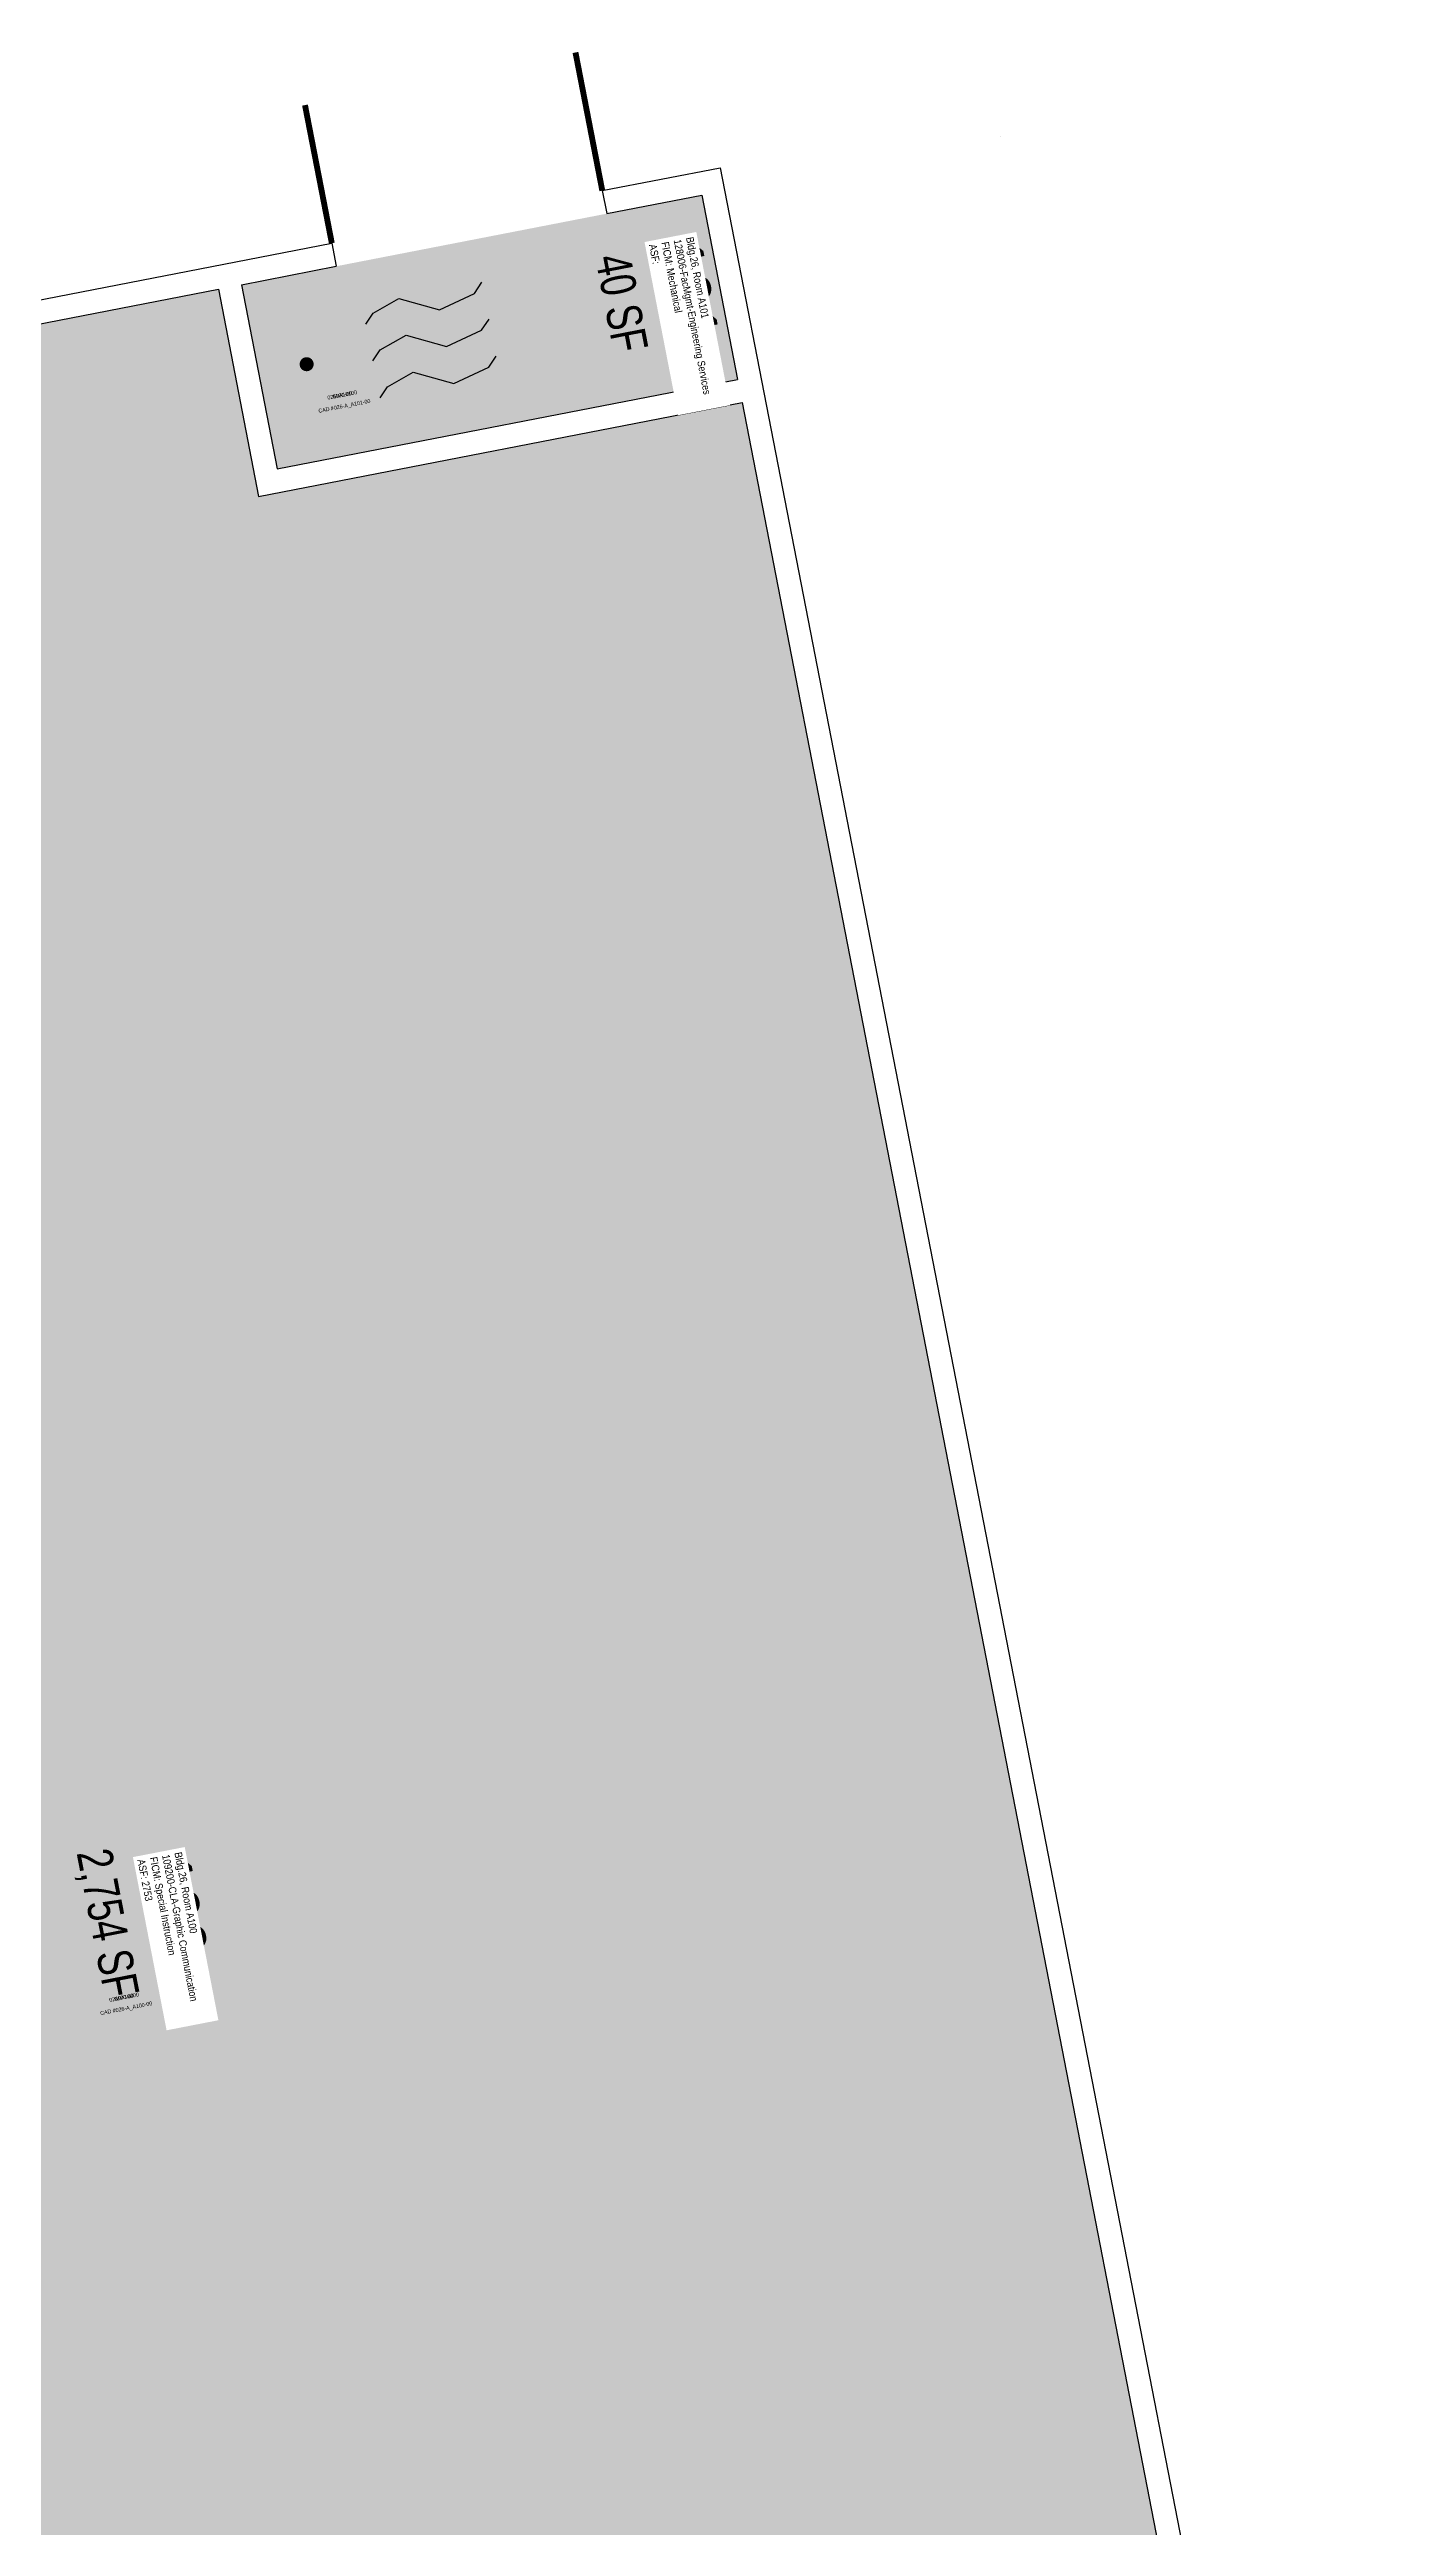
# Model space of a CAD drawing. Header units: inches. Extents: x 69211602 to 69212245, y 27668953 to 27669967.
# Drawn here: x 69211901 to 69212245, y 27669333 to 27669967 of the extents above; entities that cross this region are included whole.
import ezdxf
from ezdxf.enums import TextEntityAlignment as Align

# ---------------------------------------------------------------- set-up
doc = ezdxf.new("R2010")
doc.units = ezdxf.units.IN
doc.header["$LTSCALE"] = 10
doc.header["$MEASUREMENT"] = 0
doc.layers.get('0').update_dxf_attribs({"linetype": 'CONTINUOUS'})
for name, color, linetype in [('A-DOOR', 2, 'CONTINUOUS'), ('A-IDEN-CNUM', 7, 'CONTINUOUS'), ('A-IDEN-ICON', 4, 'CONTINUOUS'), ('A-IDEN-RNUM', 7, 'CONTINUOUS'), ('A-IDEN-SNUM', 4, 'CONTINUOUS'), ('A-IDEN-VNUM', 4, 'CONTINUOUS'), ('A-WALL', 5, 'CONTINUOUS'), ('AREA-TEXT', 3, 'CONTINUOUS'), ('Rooms-Category-Color', 7, 'CONTINUOUS'), ('Rooms-College-Color', 7, 'CONTINUOUS'), ('Rooms-Department-Color', 7, 'CONTINUOUS'), ('Rooms-Division-Color', 7, 'CONTINUOUS'), ('Rooms-Information', 7, 'CONTINUOUS')]:
    doc.layers.add(name, color=color, linetype=linetype)
doc.styles.add('CP_AREA', font='arial.ttf', dxfattribs={"height": 15})
doc.styles.add('CP_ROOMSNUMBER', font='arial.ttf', dxfattribs={"height": 1})
doc.styles.add('CP_ROOMVNUMBER', font='arial.ttf', dxfattribs={"width": 0.85, "height": 0.075})

# ---------------------------------------------------------------- blocks, each defined once
blk = doc.blocks.new('CPMECH')
for p, q in [((0.005, 0.025), (0.015, 0.035)), ((0.015, 0.035), (0.045, 0.045)), ((0.045, 0.045), (0.085, 0.025)), ((0.085, 0.025), (0.125, 0.035)), ((0.125, 0.035), (0.135, 0.045)), ((0.015, -0.005), (0.045, 0.005)), ((0.045, 0.005), (0.085, -0.015)), ((0.125, -0.005), (0.135, 0.005)), ((0.005, -0.015), (0.015, -0.005)), ((0.085, -0.015), (0.125, -0.005)), ((0.005, -0.055), (0.015, -0.045)), ((0.015, -0.045), (0.045, -0.035)), ((0.045, -0.035), (0.085, -0.055)), ((0.085, -0.055), (0.125, -0.045)), ((0.125, -0.045), (0.135, -0.035))]:
    blk.add_line(p, q)
for points in [[(-0.025, -0.005, 0, 0.02, 0), (-0.025, 0.035, 0.02, 0.02, 0), (-0.025, 0.055, 0.02, 0, 0), (-0.025, 0.065, 0, 0, 0)], [(-0.025, -0.005, 0, 0.02, 0), (-0.025, -0.045, 0.02, 0.02, 0), (-0.025, -0.065, 0.02, 0, 0), (-0.025, -0.075, 0, 0, 0)]]:
    blk.add_lwpolyline(points, format="xyseb")
at = {"const_width": 0.0075}
blk.add_lwpolyline([(-0.0682, -0.0069, 1), (-0.0618, -0.0031, 1)], format="xyb", close=True, dxfattribs=at)
at = {"const_width": 0.015}
blk.add_lwpolyline([(-0.025, -0.005), (-0.065, -0.005)], dxfattribs=at)

msp = doc.modelspace()

# ---------------------------------------------------------------- hatches: boundary and pattern name
at = {"layer": 'Rooms-Category-Color', "true_color": 0xadadad}
msp.add_hatch(color=253, dxfattribs=at).paths.add_polyline_path([(69211974.77, 27669911.45), (69211950.47, 27669906.72), (69211959.63, 27669859.6), (69212077.42, 27669882.5), (69212068.27, 27669929.62)])
at = {"layer": 'Rooms-Category-Color', "true_color": 0xe3f498}
msp.add_hatch(color=61, dxfattribs=at).paths.add_polyline_path([(69211608.86, 27669840.32), (69211944.58, 27669905.58), (69211954.88, 27669852.57), (69212078.57, 27669876.61), (69212218.25, 27669158.06), (69212100.45, 27669135.17), (69212119.92, 27669035.04), (69211778.31, 27668968.63)])
at = {"layer": 'Rooms-College-Color', "true_color": 0xadadad}
msp.add_hatch(color=253, dxfattribs=at).paths.add_polyline_path([(69211974.77, 27669911.45), (69211950.47, 27669906.72), (69211959.63, 27669859.6), (69212077.42, 27669882.5), (69212068.27, 27669929.62)])
at = {"layer": 'Rooms-College-Color', "true_color": 0xb2d6e9}
msp.add_hatch(color=254, dxfattribs=at).paths.add_polyline_path([(69211608.86, 27669840.32), (69211944.58, 27669905.58), (69211954.88, 27669852.57), (69212078.57, 27669876.61), (69212218.25, 27669158.06), (69212100.45, 27669135.17), (69212119.92, 27669035.04), (69211778.31, 27668968.63)])
at = {"layer": 'Rooms-Department-Color', "true_color": 0xacacac}
msp.add_hatch(color=253, dxfattribs=at).paths.add_polyline_path([(69211974.77, 27669911.45), (69211950.47, 27669906.72), (69211959.63, 27669859.6), (69212077.42, 27669882.5), (69212068.27, 27669929.62)])
at = {"layer": 'Rooms-Department-Color', "true_color": 0xb2d6e9}
msp.add_hatch(color=254, dxfattribs=at).paths.add_polyline_path([(69211608.86, 27669840.32), (69211944.58, 27669905.58), (69211954.88, 27669852.57), (69212078.57, 27669876.61), (69212218.25, 27669158.06), (69212100.45, 27669135.17), (69212119.92, 27669035.04), (69211778.31, 27668968.63)])
at = {"layer": 'Rooms-Division-Color', "true_color": 0xadadad}
msp.add_hatch(color=253, dxfattribs=at).paths.add_polyline_path([(69211974.77, 27669911.45), (69211950.47, 27669906.72), (69211959.63, 27669859.6), (69212077.42, 27669882.5), (69212068.27, 27669929.62)])
at = {"layer": 'Rooms-Division-Color', "true_color": 0xb2d6e9}
msp.add_hatch(color=254, dxfattribs=at).paths.add_polyline_path([(69211608.86, 27669840.32), (69211944.58, 27669905.58), (69211954.88, 27669852.57), (69212078.57, 27669876.61), (69212218.25, 27669158.06), (69212100.45, 27669135.17), (69212119.92, 27669035.04), (69211778.31, 27668968.63)])

# ---------------------------------------------------------------- linework, layer by layer
at = {"layer": 'A-DOOR'}
for points in [[(69212042.82, 27669930.79, 1.5, 1.5, 0), (69212035.96, 27669966.13, 0, 0, 0), (69212035.22, 27669965.98, 0, 0, 0.402069), (69212008.19, 27669924.06, 0, 0, 0.402069)], [(69211973.62, 27669917.34, 1.5, 1.5, 0), (69211966.75, 27669952.67, 0, 0, 0), (69211967.49, 27669952.82, 0, 0, -0.402069), (69212008.25, 27669924.07, 0, 0, -0.402069)]]:
    msp.add_lwpolyline(points, format="xyseb", dxfattribs=at)
at = {"layer": 'A-WALL'}
for p, q in [((69212144.83, 27669944.51), (69212144.82, 27669944.51)), ((69212042.82, 27669930.79), (69212073.01, 27669936.66)), ((69212073.01, 27669936.66), (69212244.75, 27669053.19)), ((69212042.82, 27669930.79), (69212043.97, 27669924.9)), ((69212043.97, 27669924.9), (69212068.27, 27669929.62)), ((69212068.27, 27669929.62), (69212077.42, 27669882.5)), ((69211601.83, 27669845.06), (69211973.62, 27669917.34)), ((69211973.62, 27669917.34), (69211974.77, 27669911.45)), ((69211950.47, 27669906.72), (69211974.77, 27669911.45)), ((69211608.86, 27669840.32), (69211944.58, 27669905.58)), ((69211944.58, 27669905.58), (69211954.88, 27669852.57)), ((69211950.47, 27669906.72), (69211959.63, 27669859.6)), ((69211959.63, 27669859.6), (69212077.42, 27669882.5)), ((69211954.88, 27669852.57), (69212078.57, 27669876.61)), ((69212078.57, 27669876.61), (69212237.71, 27669057.94))]:
    msp.add_line(p, q, dxfattribs=at)

# ---------------------------------------------------------------- block references
at = {"layer": 'A-IDEN-ICON', "xscale": 240, "yscale": 240, "zscale": 240, "rotation": 11.00067026058697}
msp.add_blockref('CPMECH', (69211982.26, 27669890.55), dxfattribs=at)

# ---------------------------------------------------------------- texts
at = {"layer": 'A-IDEN-CNUM', "style": 'CP_ROOMSNUMBER', "width": 0.85}
for s, p in [('CAD #026-A_A101-00', (69211976.86, 27669875.6)), ('CAD #026-A_A100-00', (69211921.03, 27669465.77))]:
    msp.add_text(s, height=1, rotation=11.00067, dxfattribs=at).set_placement(p, align=Align.MIDDLE)
at = {"layer": 'A-IDEN-RNUM', "style": 'CP_ROOMSNUMBER', "width": 0.85}
for s, p in [('0101-00', (69211976.28, 27669878.54)), ('0100-00', (69211920.46, 27669468.71))]:
    msp.add_text(s, height=1, rotation=11.00067, dxfattribs=at).set_placement(p, align=Align.MIDDLE)
at = {"layer": 'A-IDEN-SNUM', "style": 'CP_ROOMSNUMBER', "width": 0.85}
for s, p in [('0260A10100', (69211976.28, 27669878.54)), ('0260A10000', (69211920.46, 27669468.71))]:
    msp.add_text(s, height=1, rotation=11.00067, dxfattribs=at).set_placement(p, align=Align.MIDDLE)
at = {"layer": 'A-IDEN-VNUM', "style": 'CP_ROOMVNUMBER', "width": 0.85}
for s, p in [('101', (69212063.83, 27669905.01)), ('100', (69211932.92, 27669491.93))]:
    msp.add_text(s, height=13.5, rotation=281.00067, dxfattribs=at).set_placement(p, align=Align.MIDDLE)
at = {"layer": 'AREA-TEXT', "style": 'CP_AREA', "width": 0.75}
for s, p in [('40 SF', (69212047.83, 27669902.08)), ('2,754 SF', (69211916.36, 27669487.73))]:
    msp.add_text(s, height=9, rotation=281.00067, dxfattribs=at).set_placement(p, align=Align.MIDDLE_CENTER)

# ---------------------------------------------------------------- next in the draw order: texts
at = {"layer": 'Rooms-Information', "char_height": 1.9286, "width": 43.2, "attachment_point": 7, "rotation": 281.00067, "style": 'CP_ROOMVNUMBER', "bg_fill": 3, "box_fill_scale": 1.5, "bg_fill_color": 256, "bg_fill_true_color": 13158600, "bg_fill_transparency": 0}
for s, insert in [('Bldg.26, Room A101^M^J128006-FacMgmt-Engineering Services^M^JFICM: Mechanical^M^JASF: ', (69212054.73, 27669916.87)), ('Bldg.26, Room A100^M^J109200-CLA-Graphic Communication^M^JFICM: Special Instruction^M^JASF: 2753', (69211923.83, 27669503.78))]:
    msp.add_mtext(s, dxfattribs=dict(at, insert=insert))

doc.saveas('drawing.dxf')
